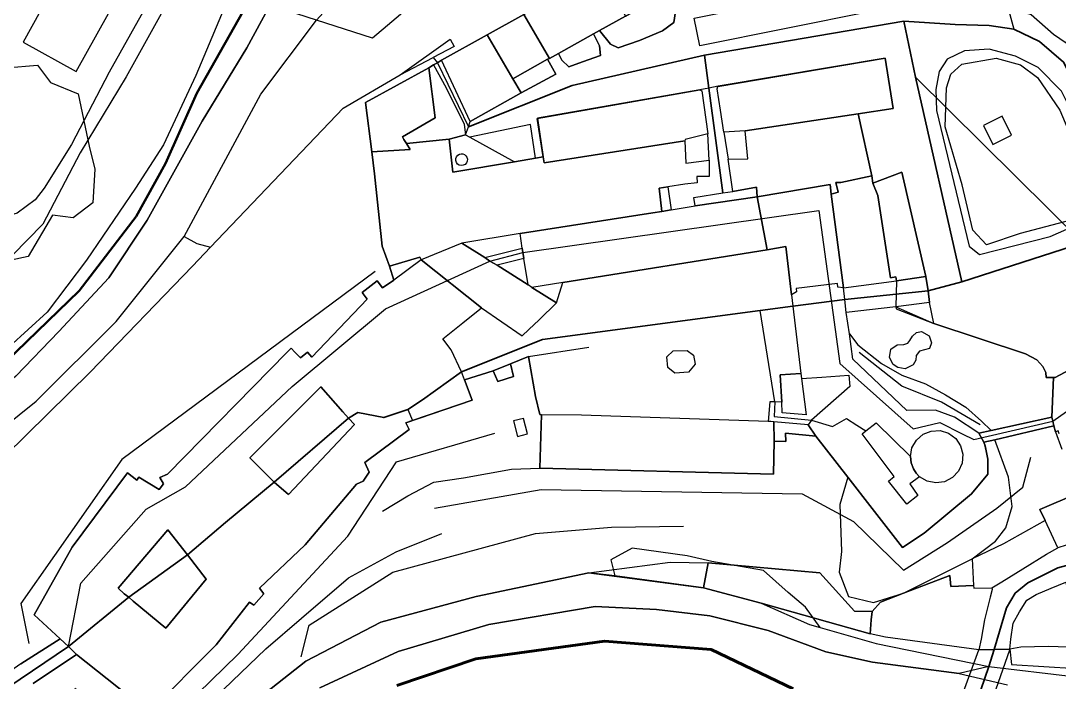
# Model space of a CAD drawing. Header units: millimetres. Extents: x 2635158 to 2636580, y 5834609 to 5836244.
# Drawn here: x 2635641.8 to 2635887.2, y 5835239.5 to 5835395.8 of the extents above; entities that cross this region are included whole.
import ezdxf

# ---------------------------------------------------------------- set-up
doc = ezdxf.new("R2010")
doc.units = ezdxf.units.MM
for name, color, linetype in [('IRT_OpenStreetMap_Vector geometry_amenity_fountain', 44, 'Continuous'), ('IRT_OpenStreetMap_Vector geometry_amenity_parking', 44, 'Continuous'), ('IRT_OpenStreetMap_Vector geometry_amenity_shelter', 44, 'Continuous'), ('IRT_OpenStreetMap_Vector geometry_barrier_fence', 90, 'Continuous'), ('IRT_OpenStreetMap_Vector geometry_barrier_hedge', 90, 'Continuous'), ('IRT_OpenStreetMap_Vector geometry_barrier_retaining_wall', 90, 'Continuous'), ('IRT_OpenStreetMap_Vector geometry_barrier_wall', 90, 'Continuous'), ('IRT_OpenStreetMap_Vector geometry_boundary_protected_area', 100, 'Continuous'), ('IRT_OpenStreetMap_Vector geometry_building_garages', 10, 'Continuous'), ('IRT_OpenStreetMap_Vector geometry_building_residential', 10, 'Continuous'), ('IRT_OpenStreetMap_Vector geometry_building_service', 10, 'Continuous'), ('IRT_OpenStreetMap_Vector geometry_building_yes', 10, 'Continuous'), ('IRT_OpenStreetMap_Vector geometry_highway_corridor', 220, 'Continuous'), ('IRT_OpenStreetMap_Vector geometry_highway_cycleway', 220, 'Continuous'), ('IRT_OpenStreetMap_Vector geometry_highway_path', 220, 'Continuous'), ('IRT_OpenStreetMap_Vector geometry_highway_service', 220, 'Continuous'), ('IRT_OpenStreetMap_Vector geometry_highway_steps', 220, 'Continuous'), ('IRT_OpenStreetMap_Vector geometry_historic_castle', 20, 'Continuous'), ('IRT_OpenStreetMap_Vector geometry_landuse_forest', 60, 'Continuous'), ('IRT_OpenStreetMap_Vector geometry_landuse_grass', 60, 'Continuous'), ('IRT_OpenStreetMap_Vector geometry_leisure_disc_golf_course', 82, 'Continuous'), ('IRT_OpenStreetMap_Vector geometry_leisure_garden', 82, 'Continuous'), ('IRT_OpenStreetMap_Vector geometry_leisure_outdoor_seating', 82, 'Continuous'), ('IRT_OpenStreetMap_Vector geometry_leisure_park', 82, 'Continuous'), ('IRT_OpenStreetMap_Vector geometry_leisure_pitch', 82, 'Continuous'), ('IRT_OpenStreetMap_Vector geometry_man_made_bridge', 30, 'Continuous'), ('IRT_OpenStreetMap_Vector geometry_natural_bare_rock', 72, 'Continuous'), ('IRT_OpenStreetMap_Vector geometry_natural_cliff', 72, 'Continuous'), ('IRT_OpenStreetMap_Vector geometry_natural_grassland', 72, 'Continuous'), ('IRT_OpenStreetMap_Vector geometry_natural_scrub', 72, 'Continuous'), ('IRT_OpenStreetMap_Vector geometry_natural_water', 72, 'Continuous'), ('IRT_OpenStreetMap_Vector geometry_tourism_attraction', 24, 'Continuous'), ('IRT_OpenStreetMap_Vector geometry_unknown', 7, 'Continuous')]:
    doc.layers.add(name, color=color, linetype=linetype)
for name, color, linetype, lineweight in [('IRT_OpenStreetMap_Vector geometry_highway_footway', 220, 'Continuous', 30), ('IRT_OpenStreetMap_Vector geometry_highway_pedestrian', 220, 'Continuous', 35), ('IRT_OpenStreetMap_Vector geometry_waterway_river', 130, 'Continuous', 60), ('IRT_OpenStreetMap_Vector geometry_waterway_stream', 130, 'Continuous', 50)]:
    doc.layers.add(name, color=color, linetype=linetype, lineweight=lineweight)

msp = doc.modelspace()

# ---------------------------------------------------------------- linework, layer by layer
at = {"layer": 'IRT_OpenStreetMap_Vector geometry_amenity_fountain'}
for points in [[(2635873.68, 5835373.28), (2635869.28, 5835371.08), (2635871.51, 5835366.62), (2635875.91, 5835368.81), (2635873.68, 5835373.28)], [(2635795.98, 5835317.81), (2635799.26, 5835317.93), (2635800.78, 5835316.82), (2635801.11, 5835314.7), (2635799.59, 5835312.8), (2635796.37, 5835312.56), (2635794.69, 5835313.89), (2635794.41, 5835316.37), (2635795.98, 5835317.81)]]:
    msp.add_lwpolyline(points, dxfattribs=at)
at = {"layer": 'IRT_OpenStreetMap_Vector geometry_amenity_parking'}
for points in [[(2635841.72, 5835404.65), (2635843.03, 5835398.13), (2635802.21, 5835389.88), (2635800.89, 5835396.42), (2635841.72, 5835404.65)], [(2635762.23, 5835371.33), (2635747.86, 5835368.34), (2635758.46, 5835362.52), (2635763.43, 5835363.36), (2635762.23, 5835371.33)]]:
    msp.add_lwpolyline(points, dxfattribs=at)
at = {"layer": 'IRT_OpenStreetMap_Vector geometry_amenity_shelter'}
msp.add_lwpolyline([(2635747.29, 5835362.66), (2635747.09, 5835362.24), (2635746.77, 5835361.9), (2635746.35, 5835361.68), (2635745.87, 5835361.63), (2635745.41, 5835361.73), (2635745.01, 5835361.98), (2635744.72, 5835362.36), (2635744.57, 5835362.81), (2635744.59, 5835363.27), (2635744.75, 5835363.71), (2635745.06, 5835364.07), (2635745.42, 5835364.3), (2635745.83, 5835364.4), (2635746.26, 5835364.36), (2635746.65, 5835364.21), (2635746.97, 5835363.95), (2635747.21, 5835363.59), (2635747.33, 5835363.13), (2635747.29, 5835362.66)], dxfattribs=at)
at = {"layer": 'IRT_OpenStreetMap_Vector geometry_barrier_fence'}
for points in [[(2635760.03, 5835378.84), (2635768.24, 5835383.25), (2635766.26, 5835386.75)], [(2635738.18, 5835384.75), (2635739.32, 5835385.39), (2635742.28, 5835380), (2635746.53, 5835371.41), (2635746.73, 5835370.03), (2635746.9, 5835368.87), (2635743.02, 5835367.87)], [(2635746.9, 5835368.87), (2635747.86, 5835368.34), (2635758.46, 5835362.52)], [(2635816.72, 5835258.2), (2635803.13, 5835261.82), (2635804.21, 5835267.7), (2635830.59, 5835265.37)]]:
    msp.add_lwpolyline(points, dxfattribs=at)
at = {"layer": 'IRT_OpenStreetMap_Vector geometry_barrier_hedge'}
for points in [[(2635778.55, 5835393.52), (2635781.1, 5835390.34), (2635782.96, 5835389.44), (2635787.97, 5835391.21), (2635793.46, 5835393.43), (2635796.08, 5835395.41), (2635796.52, 5835398.03), (2635795.93, 5835403.52)], [(2635768.85, 5835388.1), (2635769.63, 5835386.51), (2635771.3, 5835384.95), (2635774.54, 5835386.1), (2635778.74, 5835387.66), (2635778.57, 5835389.94), (2635777.14, 5835392.73)], [(2635860.66, 5835386.77), (2635858.8, 5835383.83), (2635858.02, 5835379.6), (2635858.18, 5835374.62), (2635865.89, 5835342.57), (2635868.33, 5835340.6), (2635884.99, 5835344.83), (2635888.95, 5835346.55), (2635897.78, 5835350.14), (2635898.61, 5835353.7), (2635893.74, 5835367.07), (2635887.67, 5835379.18), (2635882.16, 5835384.81), (2635876.83, 5835387.49), (2635870.63, 5835389.16), (2635864.79, 5835388.72), (2635860.66, 5835386.77)]]:
    msp.add_lwpolyline(points, dxfattribs=at)
at = {"layer": 'IRT_OpenStreetMap_Vector geometry_barrier_retaining_wall'}
for points in [[(2635714.51, 5835437.72), (2635711.2, 5835428.35), (2635702.17, 5835402.32), (2635695.17, 5835389.46), (2635684.66, 5835372.11), (2635671.64, 5835348.67), (2635662.59, 5835335.07), (2635650.76, 5835322.36), (2635640.65, 5835311.84), (2635638.79, 5835310.28), (2635623.63, 5835299.76), (2635613.31, 5835293), (2635604.83, 5835287.6), (2635602.79, 5835286.43)], [(2635804.46, 5835362.92), (2635804.42, 5835359.06), (2635801.54, 5835359), (2635801.59, 5835357.56), (2635798.73, 5835357.25), (2635794.67, 5835356.58)], [(2635843.16, 5835357.42), (2635844.3, 5835354.55), (2635847.31, 5835335.07), (2635848.57, 5835335.33), (2635848.68, 5835334.4)], [(2635848.52, 5835328.23), (2635848.6, 5835327.78), (2635857.57, 5835324.26)], [(2635727.29, 5835279.9), (2635733.22, 5835283.58), (2635739.36, 5835286.76), (2635746.42, 5835287.78), (2635757.76, 5835289.83), (2635764.47, 5835290.1)], [(2635708.02, 5835245.54), (2635709.91, 5835253.02), (2635729.68, 5835265.48), (2635763.41, 5835274.64), (2635781.38, 5835276.13), (2635798.42, 5835276.35)], [(2635776.01, 5835265.38), (2635795.22, 5835267.9), (2635804.21, 5835267.7), (2635830.59, 5835265.37), (2635838.78, 5835256.3), (2635842.95, 5835256.2)], [(2635643.22, 5835154.33), (2635647.38, 5835166.8), (2635657.98, 5835194.7), (2635670.37, 5835210.24), (2635673.29, 5835213.05), (2635674.91, 5835214.61), (2635675.59, 5835215.26), (2635691.64, 5835230.68), (2635709.11, 5835244.47), (2635726.88, 5835253.73), (2635749.4, 5835259.74), (2635776.01, 5835265.38), (2635782.14, 5835264.64), (2635803.13, 5835261.82), (2635816.72, 5835258.2), (2635842.46, 5835250.97)]]:
    msp.add_lwpolyline(points, dxfattribs=at)
at = {"layer": 'IRT_OpenStreetMap_Vector geometry_barrier_wall'}
for points in [[(2635812.92, 5835369.81), (2635839.65, 5835373.82)], [(2635839.65, 5835373.82), (2635842.88, 5835359.16), (2635843.16, 5835357.42), (2635849.94, 5835360.06)], [(2635732.91, 5835366.81), (2635743.02, 5835367.87), (2635743.85, 5835360.03), (2635758.46, 5835362.52), (2635763.43, 5835363.36), (2635765.21, 5835363.66)], [(2635765.21, 5835363.66), (2635765.43, 5835362.23), (2635798.73, 5835367.43)], [(2635724.77, 5835364.84), (2635725.38, 5835359.63), (2635727.2, 5835342.59), (2635728.88, 5835337.8), (2635729.9, 5835334.52)], [(2635810.01, 5835355.49), (2635808.92, 5835363.11)], [(2635849.94, 5835360.06), (2635855.64, 5835335.37)], [(2635842.88, 5835359.16), (2635835.55, 5835357.59), (2635834.37, 5835357.65), (2635834.92, 5835355.29), (2635833.29, 5835354.89)], [(2635885.78, 5835311.54), (2635884.09, 5835311.52), (2635884, 5835312.7), (2635883.3, 5835314.16), (2635881.88, 5835315.72), (2635879.21, 5835317.08), (2635857.57, 5835324.26), (2635856.49, 5835329.25)], [(2635761.75, 5835316.47), (2635776.01, 5835318.7)], [(2635764.81, 5835302.67), (2635764.42, 5835302.8), (2635763.44, 5835307), (2635761.75, 5835316.47), (2635757.47, 5835314.73), (2635753.42, 5835313.12), (2635746.63, 5835310.96)], [(2635868.13, 5835298.38), (2635871.12, 5835299.03), (2635885.45, 5835302.14)]]:
    msp.add_lwpolyline(points, dxfattribs=at)
at = {"layer": 'IRT_OpenStreetMap_Vector geometry_boundary_protected_area'}
for points in [[(2635890.08, 5835692.19), (2635878.51, 5835718.77), (2635844.17, 5835720.06), (2635842.15, 5835720.06), (2635827.34, 5835720.35), (2635822.97, 5835719.01), (2635815.35, 5835715.18), (2635807.08, 5835708.2), (2635803.24, 5835703.63), (2635797.84, 5835695.21), (2635790.44, 5835679.84), (2635756.4, 5835611.99), (2635762.14, 5835604.28), (2635753.73, 5835592.93), (2635732.73, 5835531.93), (2635723.03, 5835503.57), (2635704.24, 5835454.89), (2635686.38, 5835410.56), (2635683.12, 5835412.25), (2635666.69, 5835382.55), (2635655.85, 5835364.61), (2635646.96, 5835347.79)], [(2635646.96, 5835347.79), (2635621.94, 5835322.25), (2635597.48, 5835307.33), (2635596.35, 5835304.94), (2635590.9, 5835301.87), (2635587.43, 5835301.6), (2635575.28, 5835293.57), (2635562.38, 5835289.56), (2635550.01, 5835292.05), (2635529.09, 5835300), (2635521.47, 5835307.57), (2635497.42, 5835337.91), (2635473.86, 5835281.25), (2635414.85, 5835326.14)]]:
    msp.add_lwpolyline(points, dxfattribs=at)
at = {"layer": 'IRT_OpenStreetMap_Vector geometry_building_garages'}
for points in [[(2635847.89, 5835375.1), (2635839.65, 5835373.82), (2635812.92, 5835369.81), (2635807.89, 5835369.47), (2635807.14, 5835374.67), (2635806.36, 5835379.73), (2635806.52, 5835380.29), (2635846.05, 5835386.99), (2635847.89, 5835375.1)], [(2635804.15, 5835369.12), (2635798.75, 5835367.74), (2635798.73, 5835367.43), (2635765.43, 5835362.23), (2635765.21, 5835363.66), (2635763.82, 5835372.74), (2635802.28, 5835379.54), (2635802.69, 5835379.3), (2635804.15, 5835369.12)]]:
    msp.add_lwpolyline(points, dxfattribs=at)
at = {"layer": 'IRT_OpenStreetMap_Vector geometry_building_residential'}
for points in [[(2635766.71, 5835386.91), (2635760.68, 5835397.35), (2635779.05, 5835407.73), (2635784.69, 5835396.96), (2635778.55, 5835393.52), (2635777.14, 5835392.73), (2635768.85, 5835388.1), (2635766.71, 5835386.91)], [(2635741.18, 5835386.5), (2635751.99, 5835392.53), (2635758.05, 5835382.09), (2635760.03, 5835378.84), (2635747.99, 5835371.99), (2635741.18, 5835386.5)], [(2635732.91, 5835366.81), (2635733.81, 5835365.41), (2635724.77, 5835364.84), (2635723.28, 5835376.49), (2635738.18, 5835384.75), (2635739.73, 5835372.86), (2635731.95, 5835368.38), (2635732.33, 5835367.76), (2635732.91, 5835366.81)], [(2635887.18, 5835298.24), (2635886.88, 5835298.91), (2635886.31, 5835298.66), (2635885.9, 5835300.06), (2635885.65, 5835301.17), (2635885.45, 5835302.14), (2635885.78, 5835311.54), (2635886.24, 5835311.49), (2635894.17, 5835315.76)], [(2635882.58, 5835280.34), (2635891.25, 5835284.04), (2635894.42, 5835273.76), (2635892.82, 5835273.27), (2635888.77, 5835271.89), (2635886.85, 5835271.25), (2635883.84, 5835277.72), (2635882.58, 5835280.34)], [(2635872.04, 5835262.3), (2635873.58, 5835263.21), (2635878.6, 5835266.27), (2635884.18, 5835269.77), (2635886.85, 5835271.25), (2635883.84, 5835277.72), (2635874.01, 5835272.21), (2635866.63, 5835268.65), (2635866.9, 5835262.33), (2635866.95, 5835261.76), (2635871.27, 5835261.81), (2635872.04, 5835262.3)], [(2635842.95, 5835256.2), (2635844.97, 5835258.43), (2635850.36, 5835260.52), (2635861.34, 5835264.75), (2635861.52, 5835262.1), (2635866.9, 5835262.33), (2635866.95, 5835261.76), (2635871.27, 5835261.81), (2635871.31, 5835261.4), (2635870.85, 5835259.59), (2635869.51, 5835254.23), (2635868.72, 5835249.7), (2635868.15, 5835247.16), (2635846.11, 5835250.16), (2635842.46, 5835250.97), (2635842.76, 5835254.24), (2635842.95, 5835256.2)], [(2635879.49, 5835258.88), (2635881.73, 5835260.21), (2635885.27, 5835261.77), (2635888.7, 5835263.12), (2635891.62, 5835247.7), (2635884.52, 5835247.92), (2635878.12, 5835247.81), (2635875.52, 5835247.34), (2635875.72, 5835249.71), (2635876.29, 5835253.44), (2635877.81, 5835256.11), (2635879.49, 5835258.88)]]:
    msp.add_lwpolyline(points, dxfattribs=at)
at = {"layer": 'IRT_OpenStreetMap_Vector geometry_building_service'}
msp.add_lwpolyline([(2635826.28, 5835311.29), (2635827.37, 5835302.73), (2635821.72, 5835303.16), (2635821.58, 5835305.66), (2635821.23, 5835312.15), (2635826.14, 5835312.48), (2635826.28, 5835311.29)], dxfattribs=at)
at = {"layer": 'IRT_OpenStreetMap_Vector geometry_building_yes'}
for points in [[(2635751.99, 5835392.53), (2635760.68, 5835397.35), (2635766.71, 5835386.91), (2635766.26, 5835386.75), (2635758.05, 5835382.09), (2635751.99, 5835392.53)], [(2635807.89, 5835369.47), (2635808.92, 5835363.11), (2635813.6, 5835363.19), (2635812.92, 5835369.81), (2635807.89, 5835369.47)], [(2635804.15, 5835369.12), (2635798.75, 5835367.74), (2635798.73, 5835367.43), (2635798.96, 5835362.18), (2635804.46, 5835362.92), (2635804.15, 5835369.12)], [(2635815.82, 5835354.26), (2635833.03, 5835357.14), (2635833.29, 5835354.89), (2635836.18, 5835332.68), (2635834.83, 5835332.85), (2635834.75, 5835333.74), (2635825, 5835332.53), (2635825.07, 5835331.75), (2635823.91, 5835331.08), (2635822.58, 5835342.46), (2635818.15, 5835341.72), (2635815.82, 5835354.26)], [(2635793.27, 5835350.78), (2635792.61, 5835356.28), (2635794.67, 5835356.58), (2635795.44, 5835351.19), (2635793.27, 5835350.78)], [(2635801.16, 5835352.07), (2635800.83, 5835354.04), (2635807.64, 5835355.13), (2635810.01, 5835355.49), (2635815.66, 5835356.5), (2635815.82, 5835354.26), (2635801.16, 5835352.07)], [(2635759.8, 5835345.59), (2635791.16, 5835350.45), (2635793.27, 5835350.78), (2635795.44, 5835351.19), (2635801.16, 5835352.07), (2635815.82, 5835354.26), (2635818.15, 5835341.72), (2635769.9, 5835334), (2635762.57, 5835332.81), (2635761.65, 5835333.4), (2635760.66, 5835339.63), (2635760.45, 5835341.03), (2635760.3, 5835342.11), (2635759.8, 5835345.59)], [(2635761.65, 5835333.4), (2635760.66, 5835339.63), (2635760.45, 5835341.03), (2635760.3, 5835342.11), (2635759.8, 5835345.59), (2635746.03, 5835343.24), (2635751.43, 5835339.86), (2635752.65, 5835339.05), (2635754.35, 5835338.05), (2635761.65, 5835333.4)], [(2635750.63, 5835328.02), (2635760.26, 5835321.35), (2635761.82, 5835322.86), (2635764.25, 5835325.19), (2635768.36, 5835329.18), (2635762.57, 5835332.81), (2635761.65, 5835333.4), (2635754.35, 5835338.05), (2635752.65, 5835339.05), (2635751.43, 5835339.86), (2635746.03, 5835343.24), (2635736.39, 5835339.37), (2635750.63, 5835328.02)], [(2635768.36, 5835329.18), (2635769.9, 5835334), (2635762.57, 5835332.81), (2635768.36, 5835329.18)], [(2635758.24, 5835311.74), (2635754.51, 5835310.58), (2635753.42, 5835313.12), (2635757.47, 5835314.73), (2635758.24, 5835311.74)], [(2635760.59, 5835301.87), (2635758.23, 5835301.27), (2635759.16, 5835297.61), (2635761.53, 5835298.21), (2635760.59, 5835301.87)], [(2635819.75, 5835301.07), (2635819.01, 5835301.09), (2635818.37, 5835301.11), (2635774.3, 5835302.62), (2635764.81, 5835302.67), (2635764.47, 5835290.1), (2635819.65, 5835288.66), (2635819.83, 5835296.49), (2635819.75, 5835301.07)], [(2635827.86, 5835300.3), (2635819.75, 5835301.07), (2635819.83, 5835296.49), (2635822.57, 5835296.37), (2635822.48, 5835298.35), (2635829.69, 5835297.65), (2635827.86, 5835300.3)], [(2635869.32, 5835296.21), (2635871.96, 5835296.82), (2635885.9, 5835300.06), (2635885.65, 5835301.17), (2635885.45, 5835302.14), (2635871.12, 5835299.03), (2635868.13, 5835298.38), (2635869.32, 5835296.21)], [(2635856.93, 5835298.87), (2635859.02, 5835298.96), (2635861.02, 5835298.34), (2635862.7, 5835297.12), (2635863.87, 5835295.38), (2635864.4, 5835293.37), (2635864.24, 5835291.29), (2635863.39, 5835289.37), (2635861.95, 5835287.86), (2635860.09, 5835286.9), (2635858.02, 5835286.61), (2635855.97, 5835287.02), (2635854.18, 5835288.08), (2635853.36, 5835288.92), (2635852.71, 5835289.91), (2635852.18, 5835291.34), (2635852, 5835292.86), (2635852.37, 5835294.92), (2635853.41, 5835296.73), (2635854.99, 5835298.1), (2635856.93, 5835298.87)]]:
    msp.add_lwpolyline(points, dxfattribs=at)
at = {"layer": 'IRT_OpenStreetMap_Vector geometry_highway_corridor'}
for points in [[(2635653.1, 5835247.93), (2635656.01, 5835262.89), (2635671.4, 5835280.44), (2635680.69, 5835285.72), (2635705.9, 5835309.43), (2635727.97, 5835327.77), (2635752.65, 5835339.05), (2635760.45, 5835341.03), (2635830.4, 5835351.02), (2635835.32, 5835314.82), (2635852.67, 5835299.41), (2635858.94, 5835300.87), (2635864.24, 5835298.21), (2635866.98, 5835296.85), (2635885.65, 5835301.17), (2635907.45, 5835316.66)], [(2635733.22, 5835303.96), (2635734.35, 5835301.34)], [(2635828.66, 5835301.43), (2635833.6, 5835299.95), (2635836.92, 5835301.8), (2635839.35, 5835300.26), (2635841.48, 5835298.91)]]:
    msp.add_lwpolyline(points, dxfattribs=at)
at = {"layer": 'IRT_OpenStreetMap_Vector geometry_highway_cycleway'}
msp.add_lwpolyline([(2635714.82, 5835497.51), (2635704.77, 5835468.1), (2635698.61, 5835451.05), (2635681.45, 5835417.79), (2635672.73, 5835401.72), (2635662.7, 5835383.68), (2635653.78, 5835366.58), (2635647.34, 5835356.3), (2635645.2, 5835353.48), (2635640.93, 5835350.39), (2635629.15, 5835346.86), (2635619.41, 5835339.99), (2635611.36, 5835333.31), (2635605.04, 5835325.42), (2635596.07, 5835318.25), (2635588.57, 5835314.37)], dxfattribs=at)
at = {"layer": 'IRT_OpenStreetMap_Vector geometry_highway_footway'}
for points in [[(2635605.91, 5835281.63), (2635607.65, 5835282.74), (2635626.02, 5835290.44), (2635645.42, 5835305.96), (2635664.3, 5835324.78), (2635680.41, 5835344.88), (2635698.53, 5835378.48), (2635711.67, 5835395.95), (2635727.85, 5835413.83), (2635751.4, 5835425.58), (2635775.43, 5835434.79), (2635789.78, 5835443.53), (2635803.04, 5835455.24), (2635807.49, 5835462.14), (2635814.09, 5835474.02), (2635818.47, 5835488.85), (2635818.79, 5835504.8)], [(2635862.53, 5835422.62), (2635858.88, 5835419.49), (2635875.05, 5835399.04), (2635876.42, 5835393.84)], [(2635731.42, 5835383.07), (2635743.27, 5835391.48), (2635744.22, 5835389.75), (2635739.27, 5835387.15)], [(2635739.27, 5835387.15), (2635740.23, 5835385.9), (2635747.58, 5835370.8)], [(2635680.41, 5835344.88), (2635683.37, 5835343.21)], [(2635819.98, 5835305.78), (2635816.52, 5835327.34)]]:
    msp.add_lwpolyline(points, dxfattribs=at)
at = {"layer": 'IRT_OpenStreetMap_Vector geometry_highway_path'}
msp.add_lwpolyline([(2635672.8, 5835221.27), (2635675.85, 5835224.47), (2635699.71, 5835247.4), (2635708.09, 5835254.61), (2635719.25, 5835264.21), (2635730.46, 5835270.3), (2635741.27, 5835274.64)], dxfattribs=at)
at = {"layer": 'IRT_OpenStreetMap_Vector geometry_highway_pedestrian'}
for points in [[(2635850.45, 5835395.73), (2635803.37, 5835387.71), (2635772.06, 5835380.5), (2635747.58, 5835370.8)], [(2635850.45, 5835395.73), (2635862.54, 5835394.94), (2635870.61, 5835394.71), (2635876.42, 5835393.84), (2635882.47, 5835390.9), (2635888.18, 5835386.08), (2635905.73, 5835351.41)], [(2635864.15, 5835334.14), (2635853.17, 5835382.52), (2635850.45, 5835395.73)], [(2635803.37, 5835387.71), (2635804.39, 5835379.94), (2635807.64, 5835355.13)], [(2635892.72, 5835343.37), (2635853.17, 5835382.52)], [(2635905.73, 5835351.41), (2635892.72, 5835343.37), (2635864.15, 5835334.14), (2635856.18, 5835332)], [(2635856.18, 5835332), (2635836.52, 5835329.93)], [(2635824.23, 5835328.36), (2635816.52, 5835327.34), (2635765.05, 5835320.51), (2635745.9, 5835312.9)], [(2635836.52, 5835329.93), (2635824.23, 5835328.36)], [(2635745.9, 5835312.9), (2635736.68, 5835306.28), (2635733.22, 5835303.96), (2635727.56, 5835302.05), (2635721.43, 5835303.26), (2635719.21, 5835301.88)], [(2635705.03, 5835283.84), (2635720.61, 5835300.44), (2635719.21, 5835301.88), (2635717.9, 5835303.37), (2635712.69, 5835309.28), (2635695.92, 5835292.51), (2635701.69, 5835286.8), (2635705.03, 5835283.84)], [(2635719.21, 5835301.88), (2635701.69, 5835286.8)], [(2635701.69, 5835286.8), (2635690.2, 5835277.26), (2635681.21, 5835269.63)], [(2635664.77, 5835261.73), (2635666.18, 5835260.39), (2635667.29, 5835259.6), (2635668.34, 5835258.62), (2635676.06, 5835252.28), (2635685.63, 5835263.85), (2635681.21, 5835269.63), (2635676.55, 5835275.49), (2635664.77, 5835261.73)], [(2635681.21, 5835269.63), (2635667.29, 5835259.6)], [(2635897.67, 5835269.48), (2635886.87, 5835266.55), (2635879.71, 5835263.03), (2635876.77, 5835260.57), (2635874.7, 5835257.12), (2635871.81, 5835247.27)], [(2635667.29, 5835259.6), (2635653.1, 5835247.93)], [(2635653.1, 5835247.93), (2635624.55, 5835228.75)], [(2635871.81, 5835247.27), (2635870.52, 5835243.2), (2635859.39, 5835210.8)]]:
    msp.add_lwpolyline(points, dxfattribs=at)
at = {"layer": 'IRT_OpenStreetMap_Vector geometry_highway_service'}
msp.add_lwpolyline([(2635610.59, 5835274.06), (2635622.47, 5835281.38), (2635638.12, 5835292.98), (2635658.18, 5835312.77), (2635682.34, 5835337.8), (2635686.64, 5835342.31), (2635717.93, 5835375.17), (2635731.42, 5835383.07)], dxfattribs=at)
at = {"layer": 'IRT_OpenStreetMap_Vector geometry_highway_steps'}
for points in [[(2635731.42, 5835383.07), (2635739.27, 5835387.15)], [(2635683.37, 5835343.21), (2635686.64, 5835342.31)], [(2635819.98, 5835305.78), (2635819.8, 5835302.28), (2635828.66, 5835301.43)]]:
    msp.add_lwpolyline(points, dxfattribs=at)
at = {"layer": 'IRT_OpenStreetMap_Vector geometry_historic_castle'}
for points in [[(2635641.78, 5835243.81), (2635651.07, 5835249.75), (2635644.94, 5835255.45), (2635653.93, 5835271.41), (2635667.04, 5835288.99), (2635669.22, 5835287.27), (2635669.68, 5835287.94), (2635674.52, 5835285.08), (2635675.55, 5835286.36), (2635674.63, 5835287.91), (2635676.42, 5835288.68), (2635704.72, 5835317.51), (2635705.64, 5835318.45), (2635706.54, 5835317.54), (2635707.87, 5835316.21), (2635709.53, 5835317.54), (2635710.57, 5835316.31), (2635723.64, 5835330), (2635722.46, 5835331.61), (2635726, 5835334.37), (2635727.28, 5835332.7), (2635729.9, 5835334.52), (2635728.88, 5835337.8), (2635727.2, 5835342.59), (2635725.38, 5835359.63), (2635724.77, 5835364.84), (2635723.28, 5835376.49), (2635738.18, 5835384.75), (2635739.32, 5835385.39), (2635740.23, 5835385.9), (2635741.18, 5835386.5), (2635751.99, 5835392.53), (2635760.68, 5835397.35)], [(2635887.18, 5835298.24), (2635886.88, 5835298.91), (2635886.31, 5835298.66), (2635885.9, 5835300.06), (2635871.96, 5835296.82), (2635869.32, 5835296.21), (2635869.7, 5835295.36), (2635870.26, 5835292.23), (2635870.27, 5835288.7), (2635866.42, 5835283.99), (2635855.23, 5835274.72), (2635850.14, 5835271.38), (2635842.98, 5835280.57), (2635837.22, 5835287.98), (2635829.69, 5835297.65), (2635822.48, 5835298.35), (2635822.57, 5835296.37), (2635819.83, 5835296.49), (2635819.65, 5835288.66), (2635764.47, 5835290.1), (2635764.81, 5835302.67), (2635764.42, 5835302.8), (2635763.44, 5835307), (2635761.75, 5835316.47), (2635757.47, 5835314.73), (2635758.24, 5835311.74), (2635754.51, 5835310.58), (2635753.42, 5835313.12), (2635746.63, 5835310.96), (2635748.45, 5835306.14), (2635734.35, 5835301.34), (2635732.78, 5835300.82), (2635733.54, 5835299.24), (2635723.07, 5835291.4), (2635724.08, 5835289.14), (2635722.71, 5835287.03), (2635721.14, 5835286.33), (2635709, 5835271.94), (2635698.2, 5835261.76), (2635699.23, 5835260.4), (2635696.87, 5835257.73), (2635695.81, 5835258.42), (2635687.94, 5835248.34), (2635672.14, 5835232.45), (2635654.95, 5835246.02), (2635644.72, 5835239.22)]]:
    msp.add_lwpolyline(points, dxfattribs=at)
at = {"layer": 'IRT_OpenStreetMap_Vector geometry_landuse_forest'}
for points in [[(2635860.51, 5835380), (2635861.53, 5835383.18), (2635864.18, 5835385.55), (2635872.28, 5835386.97), (2635878.04, 5835385.4), (2635882.05, 5835382.44), (2635887.34, 5835374.67), (2635893.49, 5835360.1), (2635895.92, 5835353.13), (2635891.44, 5835349.09), (2635877.93, 5835345.53), (2635870.01, 5835342.86), (2635866.75, 5835346.33), (2635864.2, 5835357.05), (2635860.25, 5835370.73), (2635860.51, 5835380)], [(2635638.22, 5835384.69), (2635645.74, 5835385.33), (2635648.83, 5835381.23), (2635655.36, 5835378.6), (2635657.91, 5835366.16), (2635659.26, 5835360.74), (2635658.82, 5835352.8), (2635654.13, 5835349.24), (2635649.29, 5835349.88), (2635643.57, 5835340.11), (2635639.51, 5835339.29)], [(2635830.67, 5835252.43), (2635827.21, 5835257.27), (2635823.14, 5835260.74), (2635817.31, 5835265.9), (2635805.1, 5835268.06), (2635799.24, 5835269.38), (2635786.22, 5835271.15), (2635781.18, 5835268.42), (2635782.14, 5835264.64), (2635803.13, 5835261.82), (2635816.72, 5835258.2), (2635828.17, 5835253.13), (2635830.67, 5835252.43)]]:
    msp.add_lwpolyline(points, dxfattribs=at)
at = {"layer": 'IRT_OpenStreetMap_Vector geometry_landuse_grass'}
for points in [[(2635798.96, 5835362.18), (2635804.46, 5835362.92), (2635804.42, 5835359.06), (2635801.54, 5835359), (2635801.59, 5835357.56), (2635798.73, 5835357.25), (2635794.67, 5835356.58), (2635792.61, 5835356.28), (2635793.27, 5835350.78), (2635791.16, 5835350.45), (2635759.8, 5835345.59), (2635746.03, 5835343.24), (2635736.39, 5835339.37), (2635736.05, 5835339.95), (2635728.88, 5835337.8), (2635727.2, 5835342.59), (2635725.38, 5835359.63), (2635724.77, 5835364.84), (2635733.81, 5835365.41), (2635732.91, 5835366.81), (2635743.02, 5835367.87), (2635743.85, 5835360.03), (2635758.46, 5835362.52), (2635763.43, 5835363.36), (2635765.21, 5835363.66), (2635765.43, 5835362.23), (2635798.73, 5835367.43), (2635798.96, 5835362.18)], [(2635940.12, 5835238.31), (2635990.64, 5835239.77), (2636001.9, 5835240.9), (2636000.69, 5835248.85), (2635990.94, 5835249.33), (2635989.24, 5835249.32), (2635987.48, 5835249.47), (2635987.58, 5835246.34), (2635981.63, 5835245.77), (2635957.69, 5835244.65), (2635940.44, 5835245.33), (2635936.81, 5835246.43), (2635933.13, 5835247.62), (2635915.21, 5835246.31), (2635910.82, 5835246.52), (2635897.3, 5835246.8), (2635893.12, 5835247.18), (2635893.08, 5835247.68), (2635891.62, 5835247.7), (2635884.52, 5835247.92), (2635878.12, 5835247.81), (2635875.52, 5835247.34), (2635871.81, 5835247.27)], [(2635871.81, 5835247.27), (2635870.52, 5835243.2), (2635910.38, 5835238.51)]]:
    msp.add_lwpolyline(points, dxfattribs=at)
at = {"layer": 'IRT_OpenStreetMap_Vector geometry_leisure_disc_golf_course'}
msp.add_lwpolyline([(2635799.89, 5835585.53), (2635828.32, 5835497.71), (2635801.1, 5835456.18), (2635724.86, 5835391.69), (2635711.67, 5835395.95), (2635604.15, 5835430.64), (2635739.28, 5835578.15), (2635744.72, 5835584.08), (2635764.82, 5835586.23), (2635799.89, 5835585.53)], dxfattribs=at)
at = {"layer": 'IRT_OpenStreetMap_Vector geometry_leisure_garden'}
for points in [[(2635852.85, 5835422.43), (2635849.7, 5835423.16), (2635846.15, 5835421.26), (2635844.01, 5835419.63), (2635845.36, 5835414.58), (2635849.71, 5835408.02), (2635854.43, 5835401.16), (2635858.45, 5835398.92), (2635863.77, 5835398.79), (2635870.1, 5835399.41), (2635875.05, 5835399.04), (2635880.56, 5835397.32), (2635885.79, 5835392.64), (2635888.82, 5835390.61), (2635890.9, 5835394.05), (2635891.76, 5835400.38), (2635887.49, 5835409.03), (2635878.65, 5835418.64), (2635871.04, 5835412.61), (2635861.36, 5835424), (2635857.68, 5835421.61), (2635855.85, 5835423.86), (2635853.18, 5835421.88), (2635852.85, 5835422.43)], [(2635795.93, 5835403.52), (2635796.52, 5835398.03), (2635796.08, 5835395.41), (2635793.46, 5835393.43), (2635787.97, 5835391.21), (2635782.96, 5835389.44), (2635781.1, 5835390.34), (2635778.55, 5835393.52), (2635784.69, 5835396.96), (2635795.93, 5835403.52)], [(2635777.14, 5835392.73), (2635778.57, 5835389.94), (2635778.74, 5835387.66), (2635774.54, 5835386.1), (2635771.3, 5835384.95), (2635769.63, 5835386.51), (2635768.85, 5835388.1), (2635777.14, 5835392.73)], [(2635758.05, 5835382.09), (2635766.26, 5835386.75), (2635768.24, 5835383.25), (2635760.03, 5835378.84), (2635758.05, 5835382.09)], [(2635731.95, 5835368.38), (2635739.73, 5835372.86), (2635738.18, 5835384.75), (2635739.32, 5835385.39), (2635742.28, 5835380), (2635746.53, 5835371.41), (2635746.73, 5835370.03), (2635746.9, 5835368.87), (2635743.02, 5835367.87), (2635732.91, 5835366.81), (2635732.33, 5835367.76), (2635731.95, 5835368.38)]]:
    msp.add_lwpolyline(points, dxfattribs=at)
at = {"layer": 'IRT_OpenStreetMap_Vector geometry_leisure_outdoor_seating'}
for points in [[(2635843.9, 5835300.83), (2635852, 5835292.86), (2635852.18, 5835291.34), (2635852.71, 5835289.91), (2635853.36, 5835288.92), (2635854.18, 5835288.08), (2635851.85, 5835286.38), (2635853.79, 5835283.62), (2635851.18, 5835281.6), (2635846.79, 5835286.99), (2635848.14, 5835288.13), (2635840.63, 5835298.24), (2635841.48, 5835298.91), (2635843.9, 5835300.83)], [(2635842.46, 5835250.97), (2635816.72, 5835258.2), (2635803.13, 5835261.82), (2635804.21, 5835267.7), (2635830.59, 5835265.37), (2635838.78, 5835256.3), (2635842.95, 5835256.2), (2635842.76, 5835254.24), (2635842.46, 5835250.97)], [(2635875.52, 5835247.34), (2635875.85, 5835243.72), (2635891.17, 5835242.75), (2635891.62, 5835247.7), (2635884.52, 5835247.92), (2635878.12, 5835247.81), (2635875.52, 5835247.34)]]:
    msp.add_lwpolyline(points, dxfattribs=at)
at = {"layer": 'IRT_OpenStreetMap_Vector geometry_leisure_park'}
msp.add_lwpolyline([(2635760.68, 5835397.35), (2635751.99, 5835392.53), (2635741.18, 5835386.5), (2635740.23, 5835385.9), (2635739.32, 5835385.39), (2635738.18, 5835384.75), (2635723.28, 5835376.49), (2635724.77, 5835364.84), (2635725.38, 5835359.63), (2635727.2, 5835342.59), (2635728.88, 5835337.8), (2635736.05, 5835339.95), (2635736.39, 5835339.37), (2635729.9, 5835334.52), (2635727.28, 5835332.7), (2635726, 5835334.37), (2635722.46, 5835331.61), (2635723.64, 5835330), (2635710.57, 5835316.31), (2635709.53, 5835317.54), (2635707.87, 5835316.21), (2635706.54, 5835317.54), (2635705.64, 5835318.45), (2635704.72, 5835317.51), (2635676.42, 5835288.68), (2635674.63, 5835287.91), (2635675.55, 5835286.36), (2635674.52, 5835285.08), (2635669.68, 5835287.94), (2635669.22, 5835287.27), (2635667.04, 5835288.99), (2635653.93, 5835271.41), (2635644.94, 5835255.45), (2635651.07, 5835249.75), (2635641.78, 5835243.81)], dxfattribs=at)
at = {"layer": 'IRT_OpenStreetMap_Vector geometry_leisure_pitch'}
msp.add_lwpolyline([(2635642.33, 5835390.79), (2635654.91, 5835383.88), (2635664.8, 5835401.74), (2635652.22, 5835408.65), (2635642.33, 5835390.79)], dxfattribs=at)
at = {"layer": 'IRT_OpenStreetMap_Vector geometry_man_made_bridge'}
for points in [[(2635760.3, 5835342.11), (2635760.66, 5835339.63), (2635754.35, 5835338.05), (2635752.65, 5835339.05), (2635751.43, 5835339.86), (2635760.3, 5835342.11)], [(2635836.18, 5835332.68), (2635848.68, 5835334.4), (2635855.64, 5835335.37), (2635856.18, 5835332), (2635856.49, 5835329.25), (2635848.52, 5835328.23), (2635836.85, 5835326.9), (2635836.52, 5835329.93), (2635836.18, 5835332.68)], [(2635644.72, 5835239.22), (2635654.95, 5835246.02), (2635653.1, 5835247.93), (2635651.07, 5835249.75), (2635641.78, 5835243.81), (2635634.43, 5835238.75)], [(2635868.15, 5835247.16), (2635871.81, 5835247.27), (2635875.52, 5835247.34), (2635862.51, 5835210.12), (2635855.22, 5835211.79), (2635868.15, 5835247.16)]]:
    msp.add_lwpolyline(points, dxfattribs=at)
at = {"layer": 'IRT_OpenStreetMap_Vector geometry_natural_bare_rock'}
for points in [[(2635837.57, 5835321.84), (2635839.56, 5835319.24), (2635845.14, 5835314.81), (2635850.01, 5835312.05), (2635855.55, 5835310.05), (2635860.33, 5835307.4), (2635865.1, 5835304.55), (2635868.81, 5835301.21), (2635871.12, 5835299.03), (2635868.13, 5835298.38), (2635862.44, 5835302.17), (2635857.9, 5835303.8), (2635851.16, 5835303.7), (2635838.41, 5835315.84), (2635837.57, 5835321.84)], [(2635842.98, 5835280.57), (2635837.22, 5835287.98), (2635835.34, 5835281.53), (2635835.71, 5835270.42), (2635835.16, 5835265.54), (2635837.39, 5835259.74), (2635843.28, 5835258.36), (2635850.36, 5835260.52), (2635866.63, 5835268.65), (2635872.13, 5835272.85), (2635874.51, 5835275.96), (2635876.07, 5835281.01), (2635875.2, 5835287.94), (2635871.96, 5835296.82), (2635869.32, 5835296.21), (2635870.26, 5835292.23), (2635870.27, 5835288.7), (2635866.42, 5835283.99), (2635855.23, 5835274.72), (2635850.14, 5835271.38), (2635842.98, 5835280.57)], [(2635691.64, 5835230.68), (2635709.11, 5835244.47), (2635726.88, 5835253.73), (2635749.4, 5835259.74), (2635776.01, 5835265.38), (2635803.13, 5835261.82), (2635816.72, 5835258.2), (2635828.17, 5835253.13), (2635830.67, 5835252.43), (2635843.89, 5835248.69), (2635870.52, 5835243.2), (2635863.56, 5835241.55), (2635843.07, 5835244.24), (2635832.04, 5835246.68), (2635818.38, 5835251.7), (2635804.6, 5835255.19), (2635791.99, 5835256.72), (2635777.51, 5835257.43), (2635752.37, 5835253.17), (2635730.93, 5835246.73), (2635712.42, 5835238.17)]]:
    msp.add_lwpolyline(points, dxfattribs=at)
at = {"layer": 'IRT_OpenStreetMap_Vector geometry_natural_cliff'}
for points in [[(2635725.54, 5835336.59), (2635665.64, 5835292.13), (2635641.79, 5835258.08), (2635643.68, 5835248.69)], [(2635868.49, 5835300.37), (2635859.37, 5835305.73), (2635850.01, 5835309.46), (2635839.86, 5835317.44)], [(2635654.53, 5835238.1), (2635668.04, 5835228.63), (2635671.11, 5835227.26), (2635674.24, 5835227.72), (2635693.09, 5835246.05), (2635719.06, 5835273.99), (2635730.59, 5835291.57), (2635753.83, 5835298.36)], [(2635739.52, 5835280.62), (2635764.77, 5835285.02), (2635826.4, 5835283.99), (2635838.55, 5835277.49), (2635850.38, 5835266), (2635860.77, 5835272.53), (2635872.45, 5835280.6), (2635878.6, 5835285.61), (2635880.48, 5835292.7)]]:
    msp.add_lwpolyline(points, dxfattribs=at)
at = {"layer": 'IRT_OpenStreetMap_Vector geometry_natural_grassland'}
msp.add_lwpolyline([(2635843.16, 5835357.42), (2635849.94, 5835360.06), (2635855.64, 5835335.37), (2635848.68, 5835334.4), (2635848.57, 5835335.33), (2635847.31, 5835335.07), (2635844.3, 5835354.55), (2635843.16, 5835357.42)], dxfattribs=at)
at = {"layer": 'IRT_OpenStreetMap_Vector geometry_natural_scrub'}
for points in [[(2635812.92, 5835369.81), (2635839.65, 5835373.82), (2635842.88, 5835359.16), (2635835.55, 5835357.59), (2635834.37, 5835357.65), (2635834.92, 5835355.29), (2635833.29, 5835354.89), (2635833.03, 5835357.14), (2635815.82, 5835354.26), (2635815.66, 5835356.5), (2635810.01, 5835355.49), (2635808.92, 5835363.11), (2635813.6, 5835363.19), (2635812.92, 5835369.81)], [(2635644.72, 5835239.22), (2635654.95, 5835246.02), (2635672.14, 5835232.45), (2635687.94, 5835248.34), (2635695.81, 5835258.42), (2635696.87, 5835257.73), (2635699.23, 5835260.4), (2635698.2, 5835261.76), (2635709, 5835271.94), (2635721.14, 5835286.33), (2635722.71, 5835287.03), (2635724.08, 5835289.14), (2635723.07, 5835291.4), (2635733.54, 5835299.24), (2635732.78, 5835300.82), (2635748.45, 5835306.14), (2635746.63, 5835310.96), (2635753.42, 5835313.12), (2635754.51, 5835310.58), (2635758.24, 5835311.74), (2635757.47, 5835314.73), (2635761.75, 5835316.47), (2635763.44, 5835307), (2635764.42, 5835302.8), (2635764.81, 5835302.67), (2635764.47, 5835290.1), (2635819.65, 5835288.66), (2635819.83, 5835296.49), (2635822.57, 5835296.37), (2635822.48, 5835298.35), (2635829.69, 5835297.65), (2635837.22, 5835287.98), (2635842.98, 5835280.57), (2635850.14, 5835271.38), (2635855.23, 5835274.72), (2635866.42, 5835283.99), (2635870.27, 5835288.7), (2635870.26, 5835292.23), (2635869.7, 5835295.36), (2635869.32, 5835296.21), (2635868.13, 5835298.38), (2635871.12, 5835299.03), (2635885.45, 5835302.14), (2635885.65, 5835301.17), (2635885.9, 5835300.06), (2635886.31, 5835298.66), (2635887.8, 5835294.61)], [(2635891.25, 5835284.04), (2635882.58, 5835280.34), (2635883.84, 5835277.72), (2635874.01, 5835272.21), (2635866.63, 5835268.65), (2635866.9, 5835262.33), (2635861.52, 5835262.1), (2635861.34, 5835264.75), (2635850.36, 5835260.52), (2635844.97, 5835258.43), (2635842.95, 5835256.2), (2635838.78, 5835256.3), (2635830.59, 5835265.37), (2635804.21, 5835267.7), (2635803.13, 5835261.82), (2635782.14, 5835264.64), (2635776.01, 5835265.38), (2635749.4, 5835259.74), (2635726.88, 5835253.73), (2635709.11, 5835244.47), (2635691.64, 5835230.68)], [(2635870.52, 5835243.2), (2635871.81, 5835247.27), (2635868.15, 5835247.16), (2635846.11, 5835250.16), (2635842.46, 5835250.97), (2635816.72, 5835258.2), (2635828.17, 5835253.13), (2635830.67, 5835252.43), (2635843.89, 5835248.69), (2635870.52, 5835243.2)]]:
    msp.add_lwpolyline(points, dxfattribs=at)
at = {"layer": 'IRT_OpenStreetMap_Vector geometry_natural_water'}
for points in [[(2635724.78, 5835504.49), (2635718.46, 5835479.65), (2635711.46, 5835457.43), (2635702.92, 5835426.59), (2635691.77, 5835403.39), (2635683.16, 5835382.91), (2635675.52, 5835366.54), (2635668.93, 5835356.24), (2635657.33, 5835339.25), (2635647.99, 5835327), (2635634.49, 5835314.7)], [(2635640.65, 5835311.84), (2635650.76, 5835322.36), (2635662.59, 5835335.07), (2635671.64, 5835348.67), (2635684.66, 5835372.11), (2635695.17, 5835389.46), (2635702.17, 5835402.32), (2635714.51, 5835437.72), (2635718.6, 5835457.22), (2635722.52, 5835471.25), (2635728.19, 5835488.27), (2635731.55, 5835502.11)], [(2635851.43, 5835319.65), (2635851.89, 5835320.29), (2635852.48, 5835321.33), (2635853.43, 5835322.13), (2635854.63, 5835322.36), (2635856.41, 5835321.36), (2635856.99, 5835319.74), (2635856.48, 5835318.41), (2635854.17, 5835317.71), (2635853.39, 5835316.76), (2635853.25, 5835315.64), (2635852.66, 5835314.48), (2635850.78, 5835313.58), (2635849.06, 5835313.92), (2635847.94, 5835314.57), (2635847.04, 5835316.28), (2635847.36, 5835318.21), (2635848.89, 5835319.25), (2635850.46, 5835319.29), (2635851.43, 5835319.65)]]:
    msp.add_lwpolyline(points, dxfattribs=at)
at = {"layer": 'IRT_OpenStreetMap_Vector geometry_tourism_attraction'}
msp.add_lwpolyline([(2635833.29, 5835354.89), (2635834.92, 5835355.29), (2635834.37, 5835357.65), (2635835.55, 5835357.59), (2635842.88, 5835359.16), (2635843.16, 5835357.42), (2635844.3, 5835354.55), (2635847.31, 5835335.07), (2635848.57, 5835335.33), (2635848.68, 5835334.4), (2635848.52, 5835328.23), (2635857.57, 5835324.26), (2635879.21, 5835317.08), (2635881.88, 5835315.72), (2635883.3, 5835314.16), (2635884, 5835312.7), (2635884.09, 5835311.52), (2635885.78, 5835311.54), (2635885.45, 5835302.14), (2635871.12, 5835299.03), (2635868.13, 5835298.38), (2635862.44, 5835302.17), (2635857.9, 5835303.8), (2635851.16, 5835303.7), (2635838.41, 5835315.84), (2635837.57, 5835321.84), (2635836.85, 5835326.9), (2635836.52, 5835329.93), (2635836.18, 5835332.68), (2635833.29, 5835354.89)], dxfattribs=at)
at = {"layer": 'IRT_OpenStreetMap_Vector geometry_unknown'}
for points in [[(2635763.88, 5835372.82), (2635765.21, 5835363.66), (2635763.43, 5835363.36), (2635758.46, 5835362.52), (2635743.85, 5835360.03), (2635743.02, 5835367.87), (2635746.9, 5835368.87), (2635747.58, 5835370.8), (2635747.99, 5835371.99), (2635760.03, 5835378.84), (2635768.24, 5835383.25), (2635766.26, 5835386.75), (2635766.71, 5835386.91), (2635768.85, 5835388.1), (2635777.14, 5835392.73), (2635778.55, 5835393.52), (2635784.69, 5835396.96)], [(2635860.66, 5835386.77), (2635858.8, 5835383.83), (2635858.02, 5835379.6), (2635858.18, 5835374.62), (2635865.89, 5835342.57), (2635868.33, 5835340.6), (2635884.99, 5835344.83), (2635888.95, 5835346.55), (2635897.78, 5835350.14), (2635898.61, 5835353.7), (2635893.74, 5835367.07), (2635887.67, 5835379.18), (2635882.16, 5835384.81), (2635876.83, 5835387.49), (2635870.63, 5835389.16), (2635864.79, 5835388.72), (2635860.66, 5835386.77)], [(2635894.17, 5835315.76), (2635886.24, 5835311.49), (2635885.78, 5835311.54), (2635884.09, 5835311.52), (2635884, 5835312.7), (2635883.3, 5835314.16), (2635881.88, 5835315.72), (2635879.21, 5835317.08), (2635857.57, 5835324.26), (2635856.49, 5835329.25), (2635856.18, 5835332), (2635855.64, 5835335.37), (2635849.94, 5835360.06), (2635843.16, 5835357.42), (2635842.88, 5835359.16), (2635839.65, 5835373.82), (2635847.89, 5835375.1), (2635846.05, 5835386.99), (2635806.58, 5835380.37), (2635804.39, 5835379.94), (2635802.28, 5835379.54), (2635763.88, 5835372.82)], [(2635741.54, 5835320.68), (2635746.27, 5835324.42), (2635750.63, 5835328.02), (2635760.26, 5835321.35), (2635761.82, 5835322.86), (2635764.25, 5835325.19), (2635768.36, 5835329.18), (2635769.9, 5835334), (2635818.15, 5835341.72), (2635822.58, 5835342.46), (2635823.91, 5835331.08), (2635824.23, 5835328.36), (2635826.14, 5835312.48), (2635821.23, 5835312.15), (2635821.58, 5835305.66), (2635819.98, 5835305.78), (2635818.81, 5835305.79), (2635818.37, 5835301.11), (2635774.3, 5835302.62), (2635764.81, 5835302.67), (2635764.42, 5835302.8), (2635763.44, 5835307), (2635761.75, 5835316.47), (2635757.47, 5835314.73), (2635753.42, 5835313.12), (2635746.63, 5835310.96), (2635745.9, 5835312.9), (2635743.49, 5835318.04), (2635741.54, 5835320.68)], [(2635654.95, 5835246.02), (2635672.14, 5835232.45), (2635687.94, 5835248.34), (2635695.81, 5835258.42), (2635696.87, 5835257.73), (2635699.23, 5835260.4), (2635698.2, 5835261.76), (2635709, 5835271.94), (2635721.14, 5835286.33), (2635722.71, 5835287.03), (2635724.08, 5835289.14), (2635723.07, 5835291.4), (2635733.54, 5835299.24), (2635732.78, 5835300.82), (2635734.35, 5835301.34), (2635748.45, 5835306.14), (2635746.63, 5835310.96), (2635745.9, 5835312.9), (2635743.49, 5835318.04), (2635741.54, 5835320.68), (2635746.27, 5835324.42), (2635750.63, 5835328.02), (2635736.39, 5835339.37), (2635729.9, 5835334.52), (2635727.28, 5835332.7), (2635726, 5835334.37), (2635722.46, 5835331.61), (2635723.64, 5835330), (2635710.57, 5835316.31), (2635709.53, 5835317.54), (2635707.87, 5835316.21), (2635706.54, 5835317.54), (2635705.64, 5835318.45), (2635704.72, 5835317.51), (2635676.42, 5835288.68), (2635674.63, 5835287.91), (2635675.55, 5835286.36), (2635674.52, 5835285.08), (2635669.68, 5835287.94), (2635669.22, 5835287.27), (2635667.04, 5835288.99), (2635653.93, 5835271.41), (2635644.94, 5835255.45), (2635651.07, 5835249.75), (2635653.1, 5835247.93), (2635654.95, 5835246.02)], [(2635834.75, 5835333.74), (2635825, 5835332.53), (2635825.07, 5835331.75), (2635823.91, 5835331.08), (2635824.23, 5835328.36), (2635826.14, 5835312.48), (2635826.28, 5835311.29), (2635831.07, 5835311.63), (2635837.43, 5835312.09), (2635837.69, 5835309.38), (2635828.66, 5835301.43), (2635827.86, 5835300.3), (2635829.69, 5835297.65), (2635837.22, 5835287.98), (2635842.98, 5835280.57), (2635850.14, 5835271.38), (2635855.23, 5835274.72), (2635866.42, 5835283.99), (2635870.27, 5835288.7), (2635870.26, 5835292.23), (2635869.7, 5835295.36), (2635869.32, 5835296.21), (2635868.13, 5835298.38), (2635862.44, 5835302.17), (2635857.9, 5835303.8), (2635851.16, 5835303.7), (2635838.41, 5835315.84), (2635837.57, 5835321.84), (2635836.85, 5835326.9), (2635836.52, 5835329.93), (2635836.18, 5835332.68), (2635834.83, 5835332.85), (2635834.75, 5835333.74)], [(2635840.63, 5835298.24), (2635841.48, 5835298.91), (2635843.9, 5835300.83), (2635852, 5835292.86), (2635852.18, 5835291.34), (2635852.71, 5835289.91), (2635853.36, 5835288.92), (2635854.18, 5835288.08), (2635851.85, 5835286.38), (2635853.79, 5835283.62), (2635851.18, 5835281.6), (2635846.79, 5835286.99), (2635848.14, 5835288.13), (2635840.63, 5835298.24)], [(2635712.42, 5835238.17), (2635730.93, 5835246.73), (2635752.37, 5835253.17), (2635777.51, 5835257.43), (2635791.99, 5835256.72), (2635804.6, 5835255.19), (2635818.38, 5835251.7), (2635832.04, 5835246.68), (2635843.07, 5835244.24), (2635863.56, 5835241.55), (2635874.96, 5835238.9)]]:
    msp.add_lwpolyline(points, dxfattribs=at)
at = {"layer": 'IRT_OpenStreetMap_Vector geometry_waterway_river'}
msp.add_lwpolyline([(2635730.66, 5835238.72), (2635749.33, 5835245.02), (2635779.75, 5835249.17), (2635804.91, 5835247.21), (2635824.27, 5835237.95)], dxfattribs=at)
at = {"layer": 'IRT_OpenStreetMap_Vector geometry_waterway_stream'}
msp.add_lwpolyline([(2635635.7, 5835312.87), (2635655.56, 5835331.99), (2635669.09, 5835349.54), (2635675.97, 5835362.09), (2635683.4, 5835378.73), (2635696.62, 5835402.24), (2635708.83, 5835433.98), (2635713.91, 5835448.99), (2635718.22, 5835465.64), (2635734.54, 5835522.49)], dxfattribs=at)

doc.saveas('drawing.dxf')
